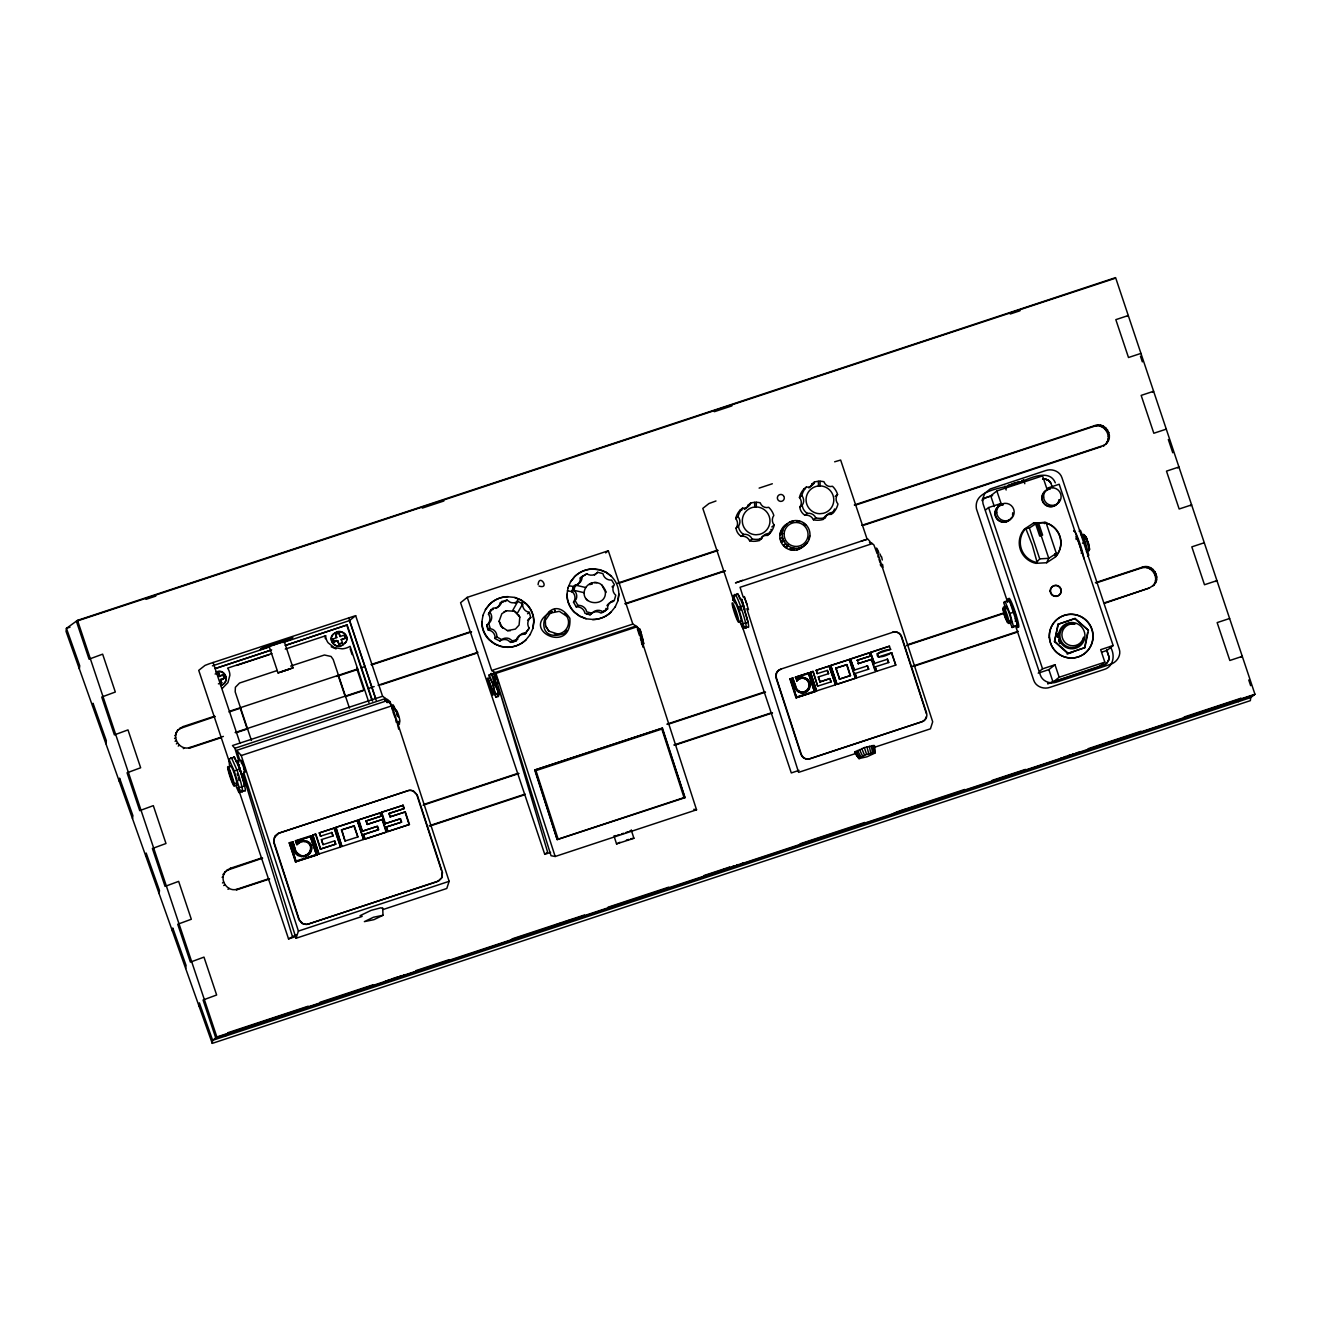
<?xml version="1.0" encoding="UTF-8"?>
<svg xmlns="http://www.w3.org/2000/svg" width="1321" height="1321" viewBox="0 0 1321 1321"><rect width="100%" height="100%" fill="white"/><g stroke="black" fill="none" stroke-linecap="round" stroke-linejoin="round"><path stroke-width="1.5" d="M756.306 506.95L752.706 507.363A13.953 13.871 51.5 0 0 755.975 534.774L759.575 534.361A13.953 13.871 51.5 0 0 756.306 506.95L756.322 502.31L754.605 502.36A18.593 18.494 51.5 0 0 750.642 503.103A7.695 7.645 51.5 0 1 742.534 508.189L740.14 510.088A18.593 18.494 51.5 0 0 735.681 518.559A7.695 7.645 51.5 0 1 736.045 528.169A10.997 10.931 51.5 0 0 741.18 536.309A7.744 7.695 51.5 0 1 749.668 540.834A18.593 18.494 51.5 0 0 759.245 540.52L761.639 538.605A7.695 7.645 51.5 0 1 769.747 533.535A18.593 18.494 51.5 0 0 774.205 525.064A7.695 7.645 51.5 0 1 773.825 515.454A18.593 18.494 51.5 0 0 768.706 507.314A6.836 6.787 51.5 0 1 760.219 502.789A18.593 18.494 51.5 0 0 757.016 502.327L756.206 502.31M820.06 485.897L816.461 486.31A13.953 13.871 51.5 0 0 819.73 513.72L823.33 513.324A13.953 13.871 51.5 0 0 820.06 485.897L820.077 481.257L818.36 481.306A18.593 18.494 51.5 0 0 814.397 482.066A7.695 7.645 51.5 0 1 806.289 487.135L803.895 489.034A18.593 18.494 51.5 0 0 799.436 497.522A7.695 7.645 51.5 0 1 799.799 507.115A10.997 10.931 51.5 0 0 804.935 515.273A7.744 7.695 51.5 0 1 813.422 519.78A18.593 18.494 51.5 0 0 823 519.467L825.394 517.568A7.695 7.645 51.5 0 1 833.501 512.482A18.593 18.494 51.5 0 0 837.96 504.011A7.695 7.645 51.5 0 1 837.58 494.417A18.593 18.494 51.5 0 0 832.461 486.26A6.836 6.787 51.5 0 1 823.974 481.736A18.593 18.494 51.5 0 0 820.77 481.29L819.961 481.257M489.1 678.135L489.183 674.866L491.643 674.057C492.485 673.545 501.881 700.345 497.472 694.582M491.016 674.8L491.148 673.347L498.496 693.162L498.413 696.431L495.953 697.24L492.65 682.792L489.183 674.866M1109.013 658.552L1109.029 657.396M732.759 600.361L733.072 595.639L737.878 594.054L740.123 599.074M736.953 594.235A17.834 1.833 71.7 0 1 744.598 610.153A17.834 1.833 71.7 0 1 747.703 626.947L742.881 628.532L743.195 623.809L738.29 607.363L733.072 595.639M223.381 736.408L190.092 747.422C180.036 751.22 170.921 737.448 178.401 729.704L177.278 730.596L183.124 726.583L214.431 716.246M224.19 873.709L223.051 874.601L225.775 871.348C218.312 879.092 227.41 892.88 237.466 889.066L268.774 878.729M854.307 504.985L1094.993 425.527C1105.694 421.349 1114.825 437.268 1105.545 444.153C1113.025 436.392 1103.927 422.621 1093.854 426.419L855.133 505.249M1095.406 582.677L1142.368 567.171C1153.068 563.01 1162.199 578.912 1152.936 585.797C1160.399 578.053 1151.301 564.265 1141.245 568.08L1096.232 582.924M235.815 785.698L238.853 792.484L244.352 790.668A18.659 1.915 71.7 0 0 245.211 788.67L243.824 782.247A17.867 1.833 71.7 0 0 239.728 769.152L234.411 757.263L228.913 759.08L229.672 767.617M238.853 792.484L239.2 787.679L234.23 770.969L228.913 759.08M516.742 612.762L514.48 611.276L519.797 617.138L519.087 625.064L515.421 629.077L507.462 630.629L500.808 626.253L499.123 621.2L501.815 613.737L506.488 610.715L503.995 611.904M605.381 592.056C606.488 607.181 581.141 605.48 584.41 590.801C585.88 584.245 593.344 580.629 599.635 583.502C605.134 586.078 609.675 601.055 601.897 585.005M631.322 830.166L633.898 838.323L616.544 843.904L619.945 842.286M346.531 640.19C348.084 634.641 341.594 630.266 336.64 632.264M79.343 668.872L79.739 665.817L66.43 628.35L77.51 620.358L1115.601 277.625L1254.95 694.235L1250.739 697.587L212.648 1040.321L212.252 1043.375L1250.343 700.642L1250.739 697.587M92.635 706.322L93.031 703.267L106.324 740.718L105.928 743.773M119.22 781.223L119.6 778.168L132.893 815.618L132.513 818.673M145.805 856.124L146.185 853.069L159.478 890.519L159.098 893.574M172.391 931.024L172.77 927.969L186.063 965.42L185.683 968.475M198.959 1005.925L199.355 1002.87L212.648 1040.321L216.859 1036.968L1254.95 694.235M482.974 615.503L481.818 622.224A24.488 24.339 51.2 0 0 489.282 640.041L494.615 644.021L500.857 646.514L507.561 647.323A26.948 26.783 51.2 0 0 525.973 639.81L530.348 634.377M532.776 628.433L533.717 621.877A24.488 24.339 51.2 0 0 526.253 604.06L520.92 600.081L514.678 597.587M568.047 587.795L566.907 594.5A24.488 24.339 51.2 0 0 574.354 612.333L579.704 616.313L585.93 618.789L592.848 619.45A26.948 26.783 51.2 0 0 611.26 611.92M617.848 600.708L618.789 594.169A24.488 24.339 51.2 0 0 611.342 576.352L606.009 572.356L599.767 569.879L593.063 569.07A26.948 26.783 51.2 0 0 574.652 576.583L570.49 581.851M619.004 594.004L618.063 600.543L615.223 606.834M1108.633 659.724L1108.831 658.7M1108.996 658.37L1108.484 660.583M489.777 678.383L492.535 683.469L495.309 694.252M638.324 628.003L639.678 629.589M638.819 629.357L639.463 629.688C639.199 624.486 643.542 641.312 640.025 631.405M808.997 539.084L809.657 535.682M1054.472 641.643L1057.989 624.305L1075.145 618.459L1088.405 630.266L1084.904 647.62L1067.748 653.466L1054.472 641.643L1058.369 624.007M1084.524 647.917L1087.645 632.495M269.055 646.052L284.065 640.982L293.047 667.848L278.037 672.917L269.055 646.052L275.511 644.153M284.065 640.982L277.476 643.492M278.037 672.917L293.047 667.848M1084.756 535.319L1086.192 537.482M240.934 760.12C242.849 761.177 246.532 772.273 244.897 772.537M517.056 638.076A8.339 8.289 51.2 0 1 524.701 634.245L529.242 628.135A7.678 7.629 51.2 0 1 528.383 620.705L528.813 619.813A8.174 8.124 51.2 0 1 530.712 617.551L529.308 612.366L526.518 611.375A7.678 7.629 51.2 0 1 522.654 603.978L517.898 601.352A8.339 8.289 51.2 0 1 510.269 602.31L507.066 600.081L501.732 601.517L498.909 605.679A8.339 8.289 51.2 0 1 496.069 608.42M501.732 601.517L500.676 604.258A8.339 8.289 51.2 0 1 493.014 608.089L488.473 614.215A7.678 7.629 51.2 0 1 489.348 621.646L488.919 622.538A8.174 8.124 51.2 0 1 487.003 624.8L488.423 629.968L491.214 630.959A7.678 7.629 51.2 0 1 495.061 638.357M494.847 638.522L499.817 640.999A8.339 8.289 51.2 0 1 507.462 640.025L510.666 642.27L515.999 640.817L516.594 638.951M515.999 640.817L518.823 636.656M571.894 591.874L573.347 586.673M606.95 605.662A8.322 8.273 51.2 0 1 612.564 601.848L614.331 600.411L615.768 595.21A7.678 7.629 51.2 0 1 613.439 586.375L614.381 584.658L611.64 580.035A8.24 8.19 51.2 0 1 607.726 579.457L606.834 579.027A7.695 7.645 51.2 0 1 602.97 573.628L597.653 572.307L595.887 573.727A8.322 8.273 51.2 0 1 594.417 575.064M1044.531 523.628L1044.647 522.555A20.426 20.294 51.5 0 1 1055.859 556.075L1056.338 553.4L1046.001 522.505L1033.418 523.149L1024.452 529.061A20.888 20.756 51.5 0 0 1035.912 563.34L1046.661 562.729L1055.644 556.818A20.888 20.756 51.5 0 0 1044.168 522.555M361.987 916.493L296.053 938.257L298.414 931.074L241.264 755.546L236.69 750.345L387.416 700.576L391.99 705.777L449.14 881.322L446.779 888.488L383.239 909.475M1108.302 660.731L1108.814 659.361M441.858 877.078L442.089 872.454M282.909 642.567L349.454 620.606L355.646 615.652L209.197 663.803L205.036 665.388L198.728 670.358L229.326 761.837M355.646 615.652L382.578 696.266L232.463 745.539L234.874 748.28L239.051 761.969M482.759 615.669L485.616 609.394L489.777 604.126A26.948 26.783 51.2 0 1 508.189 596.613M530.134 634.542L532.99 628.268L533.915 621.712A24.488 24.339 51.2 0 0 526.468 603.895L521.135 599.916L514.893 597.422L507.974 596.778A26.948 26.783 51.2 0 0 489.563 604.291L485.401 609.559M567.848 587.961L570.689 581.686L574.866 576.418A26.948 26.783 51.2 0 1 593.261 568.905L599.982 569.714L606.207 572.191L611.557 576.171M1046.661 562.729L1048.758 558.304L1056.338 553.4M1107.824 661.705L1108.484 660.335M521.63 604.06L522.868 601.534M512.614 610.583L517.898 601.352L516.131 602.772A8.339 8.289 51.2 0 1 515.273 603.284M517.337 613.291L522.67 603.978M854.637 752.442L864.33 747.587L874.436 745.671L874.717 753.201L866.972 756.784L858.964 758.584L854.637 752.442L858.964 758.584M858.65 758.37L866.626 754.39L874.948 752.805M874.436 745.671L874.717 753.201M489.199 612.812L491.049 609.691M488.473 614.215L491.247 609.526A8.339 8.289 51.2 0 0 493.245 609.427M524.701 634.245L529.242 628.135M516.131 602.772L518.294 599.024M382.396 908.485L381.042 907.758L371.102 910.367L360.072 915.684L361.739 915.899M382.991 915.288L373.926 919.664L364.365 921.629L373.447 917.253L382.991 915.288L382.71 907.973M614.331 600.428A8.322 8.273 51.2 0 0 608.717 604.242L608.271 605.117A7.777 7.728 51.2 0 0 607.627 608.948L601.088 613.109L599.321 612.217A8.322 8.273 51.2 0 0 590.239 614.628L584.906 613.291A7.695 7.645 51.2 0 0 581.042 607.891L580.15 607.462A8.24 8.19 51.2 0 0 576.237 606.884L573.496 602.26L574.453 600.527A7.678 7.629 51.2 0 0 572.125 591.692L573.562 586.507L575.329 585.071A8.322 8.273 51.2 0 0 580.926 581.257L581.372 580.365A7.777 7.728 51.2 0 0 582.016 576.55L586.805 573.809L588.572 574.701A8.322 8.273 51.2 0 0 597.653 572.29M573.496 602.26L576.22 599.107A7.678 7.629 51.2 0 0 573.892 590.272L575.329 585.071L585.864 587.564M612.085 586.92L612.614 586.078M796.596 681.009L796.877 680.596A6.985 6.935 -87.5 0 1 807.858 681.157A6.985 6.935 -87.5 0 1 804.456 691.692A6.985 6.935 -87.5 0 1 795.225 685.665L792.716 678.053L789.892 678.977L796.018 697.802L815.107 691.643L808.98 672.818L795.341 677.194L797.257 680.612A6.985 6.935 -87.5 0 1 808.254 681.174A6.985 6.935 -87.5 0 1 804.836 691.709A6.985 6.935 -87.5 0 1 795.605 685.682L792.716 678.053M1107.229 662.614L1108.022 661.276M441.429 877.953L439.464 880.215M564.744 633.106L566.759 630.216M1029.389 527.987L1025.36 528.912A20.426 20.294 51.5 0 0 1036.572 562.432L1039.726 558.882L1029.389 527.987L1036.968 523.083L1048.758 558.304L1039.726 558.882M299.025 842.864L296.746 844.614L300.891 841.956M223.992 683.37C228.946 678.961 224.405 670.573 218.048 671.679M333.486 634.163C327.724 639.397 334.725 648.462 341.445 645.457M344.599 643.558C351.848 637.333 341.429 627.442 334.774 633.139M346.119 641.725L343.014 644.83M615.421 606.653L611.045 612.085A26.948 26.783 51.2 0 1 592.65 619.615M982.048 500.676L982.774 499.553M1106.503 663.456L1107.427 662.184M786.16 547.571L787.96 546.151L785.335 543.839L783.551 545.259L786.16 547.571L788.455 544.962M807.362 542.485L803.284 546.531M982.593 499.718L983.6 498.81M982.774 499.833L983.617 499.074M1105.677 664.199L1106.701 663.026M224.653 872.24L230.514 868.244L261.822 857.907M1106.684 443.245L1103.398 446.019L1104.521 445.111L861.721 525.378M1154.059 584.889L1149.336 588.01L1104.323 602.871M307.562 855.017C311.987 852.458 313.094 845.539 308.751 842.369M544.747 854.34L547.588 852.045L497.125 682.709L551.039 855.711L555.183 856.487L696.547 809.806L637.316 626.715L632.842 624.09L608.321 550.774L467.238 597.356L460.583 602.706L544.747 854.34L550.626 852.392M505.299 601.501L507.066 600.081M499.123 621.2L502.674 628.218M488.423 629.968L490.19 628.548L492.981 629.539A7.678 7.629 51.2 0 1 496.828 636.937L501.584 639.579A8.339 8.289 51.2 0 1 509.229 638.604L512.432 640.85L517.766 639.397M518.608 614.727L519.797 617.138M495.045 638.357L496.812 636.937M527.541 613.786L529.308 612.366M507.462 630.629L510.286 630.728M605.662 552.921L608.321 550.774M499.817 640.999L501.584 639.579M568.806 585.731L573.562 586.507A8.322 8.273 51.2 0 0 579.159 582.677L579.605 581.801A7.777 7.728 51.2 0 0 580.249 577.971L582.016 576.55M530.712 617.551L528.945 618.971A8.174 8.124 51.2 0 0 527.574 620.408M586.805 573.809L580.249 577.971M567.452 590.718L572.109 591.709L573.875 590.289L584.328 592.749M548.776 612.531L551.055 610.698L551.567 612.548L551.055 610.698M591.56 583.007L589.595 584.592L592.303 584.064M594.202 582.528L597.026 582.644M548.925 631.19L545.705 626.204L548.925 631.19L557.479 633.931L554.424 633.733M564.728 613.918L566.709 616.164L559.311 611.309L550.411 613.093L545.309 620.375L545.623 626.27M585.88 598.529L587.68 600.56M576.237 606.884L578.004 605.464A8.24 8.19 51.2 0 1 581.917 606.025L582.809 606.471A7.695 7.645 51.2 0 1 586.673 611.854L591.99 613.192A8.322 8.273 51.2 0 1 601.088 610.797L602.855 611.689L607.643 608.948M494.5 685.731L495.606 684.839L494.995 683.122M590.223 614.612L591.99 613.192M335.072 632.891C325.461 637.795 335.418 651.154 343.311 644.582M213.094 662.448L239.993 743.046M219.402 676.501L218.592 672.901L219.402 676.501C224.042 671.646 226.997 680.513 220.425 679.588L221.548 682.94L220.739 679.341L224.504 678.102M180.564 727.838L179.425 728.73L215.257 716.51M182.001 727.491L183.124 726.583M175.676 732.957L176.816 732.065M174.752 735.665L175.875 734.757M174.554 738.522L175.676 737.613M175.099 741.329L176.238 740.437M176.353 743.905L177.493 743.013M178.236 746.084L179.359 745.176M183.305 748.627L184.445 747.736M368.955 702.689L350.098 646.316A18.461 18.345 51.5 0 1 342.156 648.842L334.13 647.554L328.103 642.766A13.045 12.962 51.5 0 1 325.643 635.764L325.032 636.243A13.045 12.962 51.5 0 0 325.395 638.737M190.092 747.422L188.969 748.313L220.293 737.96M286.822 644.995L347.142 624.932L372.621 701.154M335.732 634.212C339.068 642.633 331.967 631.521 339.2 633.073L340.323 636.425L344.087 635.186L345.128 638.274L341.049 639.76M335.435 634.46L339.2 633.073M336.855 637.581L332.776 639.067L333.817 642.155C338.737 636.028 340.042 649.437 337.582 640.9M333.817 642.155L337.895 640.668M345.128 638.274L341.363 639.513L342.486 642.881L338.704 644.268M241.462 761.689L245.029 771.249M395.986 710.731L398.414 716.94M227.939 869.482L226.816 870.374L262.648 858.155M229.375 869.135L230.514 868.244M222.126 877.309L223.266 876.417M222.473 882.973L223.612 882.081M223.728 885.549L224.867 884.657M227.988 889.33L229.111 888.439M237.466 889.066L236.343 889.958L269.616 878.977M746.431 507.908A7.695 7.645 51.5 0 0 748.247 505.018L750.642 503.103M735.681 518.559L738.059 516.66A18.593 18.494 51.5 0 1 742.534 508.189M736.045 528.169L738.439 526.27A7.695 7.645 51.5 0 0 738.059 516.66M741.18 536.309L743.558 534.411A7.744 7.695 51.5 0 1 752.045 538.935A18.593 18.494 51.5 0 0 761.639 538.605M808.848 487.928A7.695 7.645 51.5 0 0 812.002 483.965L814.397 482.066M799.436 497.522L801.814 495.623A18.593 18.494 51.5 0 1 806.289 487.135M749.668 540.834L752.045 538.935M771.827 526.963L774.205 525.064M799.799 507.115L802.194 505.216A7.695 7.645 51.5 0 0 801.814 495.623M761.705 537.036A7.695 7.645 51.5 0 1 767.352 535.434L769.747 533.535M791.262 522.456L793.062 521.035L789.76 522.142M804.935 515.273L807.313 513.374A7.744 7.695 51.5 0 1 815.8 517.882A18.593 18.494 51.5 0 0 825.394 517.568M835.202 496.316L837.58 494.417M781.487 542.089L783.27 540.652L782.148 537.35L780.364 538.786L781.487 542.089L784.773 540.983M813.422 519.78L815.8 517.882M237.78 787.134L288.556 938.917L296.168 934.69M824.816 516.561A7.695 7.645 51.5 0 1 831.107 514.381L833.501 512.482M744.763 598.446L747.158 604.589M1127.16 316.429L1128.283 315.537L1115.832 319.649L1128.497 357.512L1140.948 353.401M225.098 1036.209L228.186 1033.749M879.918 553.879L881.289 556.983M882.312 560.021L881.586 556.735M1101.664 652.194L1107.015 650.427L1113.141 645.556L1059.178 484.246L1046.727 488.357L1042.55 475.874L996.86 490.95L990.733 495.821L994.317 506.537M1024.799 483.701L1023.56 479.985C1012.051 489.43 972.801 486.211 976.434 508.882L1007.708 602.393M985.532 509.989L988.587 507.561L1001.054 503.45L996.86 490.95M1023.56 479.985L1021.496 481.637C1030.496 477.905 1049.65 468.74 1055.314 482.825M1093.854 426.419L1094.993 425.527M1096.661 425.89L1097.801 424.999M997.982 505.877L1001.054 503.45M1099.518 426.105L1100.641 425.213M1102.226 427.046L1103.349 426.155M1104.587 428.665L1105.727 427.773M1152.49 392.172L1153.613 391.28L1141.162 395.392L1153.827 433.255L1166.278 429.143M1106.47 430.828L1107.592 429.936M1107.725 433.42L1108.847 432.512M1108.269 436.227L1109.409 435.336M1108.071 439.084L1109.211 438.176M1107.147 441.775L1108.269 440.884M1079.125 531.323L1080.429 530.299L1085.251 542.27L1088.785 555.282L1087.48 556.323M1004.786 606.19L1003.778 602.475L1009.227 600.064L1017.599 625.064L1012.134 627.475L1010.07 622.34M1003.778 602.475L1009.227 600.064M1177.82 467.915L1178.943 467.007L1166.493 471.135L1179.158 508.998L1191.625 504.886L1190.485 505.778M1012.134 627.475L1017.599 625.064M1057.989 624.305L1075.145 618.459M1141.245 568.08L1142.368 567.171M1144.036 567.535L1145.175 566.643M1146.892 567.749L1148.032 566.858M1149.6 568.707L1150.723 567.799M1151.962 570.309L1153.101 569.417M1153.844 572.488L1154.983 571.58M1155.099 575.064L1156.238 574.156M1088.405 630.266L1074.766 618.756M1155.644 577.871L1156.783 576.98M1039.478 671.299L1042.55 668.855L1055 664.744L1059.178 677.244L1053.052 682.115L1048.874 669.615L1055 664.744M1155.446 580.728L1156.585 579.836M1154.521 583.436L1155.66 582.528M1149.336 588.01L1105.149 603.119M1067.748 653.466L1084.904 647.62M1106.701 649.536L1108.468 655.53L1106.519 649.701M1098.725 667.039L1104.851 662.168L1100.674 649.668L1113.141 645.556M1215.815 581.521L1216.955 580.629L1204.488 584.741L1191.823 546.861L1204.29 542.749M1241.162 657.264L1242.285 656.355L1229.834 660.483L1217.153 622.604L1229.62 618.492M1238.272 701.699L1241.36 699.238M222.291 688.423L227.939 682.61L229.887 675.196A13.045 12.962 51.5 0 0 227.641 668.112L271.845 653.532M983.418 498.958L984.525 498.166M1104.752 664.843L1105.859 663.786M743.261 863.29L740.536 864.446M631.306 830.315L629.539 831.157M984.343 498.314L992.368 495.375M984.558 498.413L985.582 497.852M1104.917 664.446L1047.685 683.568M1103.745 665.388L1104.934 664.694M278.467 833.485L274.306 837.712L274.074 842.319L299.289 919.746L301.386 922.785M437.713 881.305L441.825 877.97L442.485 872.471L417.271 795.044L413.126 790.998M439.018 880.826L308.619 923.973M722.884 869.928L740.057 864.628M299.24 855.958C292.535 855.034 295.97 841.427 290.075 843.145L295.921 861.077L316.38 854.456L310.551 836.523L297.654 840.635L298.166 842.22L302.872 840.701M298.166 842.22L300.627 841.213M305.234 855.281C310.385 853.845 312.796 846.398 308.156 842.996M305.498 856.041C312.73 854.836 314.481 843.326 306.885 841.295M564.298 633.585C526.716 646.134 548.298 586.062 569.863 618.245C572.538 656.025 516.99 629.11 552.145 611.425M220.822 685.269L222.704 684.41M220.524 685.516C230.828 683.205 225.561 667.435 216.033 672.092M911.705 807.758L892.253 814.314M554.77 925.344L553.631 925.971L574.42 918.97L571.547 919.647M723.347 869.713L726.203 868.607M892.484 813.852L894.532 813.059M386.624 980.809C375.858 985.284 414.992 972.157 403.566 975.146M985.334 497.769L992.55 495.474M1103.943 665.239L1047.801 683.783M555.481 925.063L558.42 923.957M1062.464 757.66C1051.499 761.969 1084.343 751.517 1080.033 751.88M1007.923 485.401L1015.271 483.073M1015.073 483.222L1013.719 483.717M1018.821 482.082L1016.179 483.057M387.482 980.479L390.157 979.505M1063.884 757.115L1066.196 756.289M625.939 832.494L627.921 831.784M896.133 812.465L897.966 811.821M559.625 923.528L562.218 922.636M728.498 867.781L729.77 867.336M391.396 979.059L394.038 978.151M1068.128 755.612L1070.142 754.918M333.14 835.879L331.654 832.494L333.14 835.879L321.449 839.595L323.051 844.647L334.659 840.866L335.798 844.136L320.343 849.106L315.488 834.112L312.747 835.021L318.939 854.01L312.747 835.021M816.56 690.916L835.549 684.79L829.076 666.048L816.147 670.308L817.22 673.627L827.491 670.391L828.581 673.693L818.31 676.946L819.895 681.917L829.704 678.581L831.206 681.834L817.633 686.16L812.844 671.398L810.467 672.191L816.56 690.916L810.467 672.191M819.895 681.917L830.083 678.598M899.931 811.127L901.979 810.45M1012.233 483.849L1019.432 481.604M1012.761 484.229L1014.511 483.635M715.982 500.973L708.931 503.549L702.822 508.387L734.047 601.749M742.518 580.348L735.467 582.908L867.765 538.985L870.143 541.709M563.572 922.174L565.619 921.497M732.461 866.411L733.816 865.965M395.408 977.689L398.083 976.813M1114.478 278.516L76.387 621.266L89.068 659.162L102.642 654.159L115.323 692.022L101.734 697.042L114.399 734.905L127.988 729.902L140.653 767.765L127.064 772.785L139.729 810.648L153.319 805.645L165.984 843.508L152.394 848.511L165.059 886.391L178.649 881.371L191.314 919.251L177.724 924.254L190.389 962.134L203.979 957.114L216.644 994.994L203.071 999.997L215.736 1037.877L1253.827 695.127M145.987 599.338L155.795 596.101M422.307 508.106L443.873 500.989M714.314 411.706L731.95 405.877M1010.235 314.002L1020.027 310.765M69.996 627.178L66.43 628.35L66.05 631.405L212.252 1043.375M212.433 665.834L269.203 647.092M759.129 488.11L772.323 483.767M215.521 668.393L271.647 649.866M285.204 645.391L347.142 624.932M215.207 668.641L269.401 650.741M285.286 649.09L325.643 635.764M236.641 665.437L269.302 654.655M215.125 674.04L218.592 672.901M219.715 676.253L223.48 675.014M218.394 683.849L221.862 682.693M339.018 644.021L342.486 642.881M277.129 670.556L239.514 683.04L235.386 687.267L235.188 691.857L251.452 740.503M290.637 666.098L324.421 655.001L331.059 656.471L333.206 659.509L349.471 708.139M230.085 711.078L357.281 669.087M361.194 667.799L365.108 666.511M370.986 664.562L470.771 631.62M617.534 583.172L717.336 550.213M228.962 711.986L240.703 708.106M336.591 676.451L358.107 669.334M371.812 664.826L471.597 631.867M618.36 583.42L718.162 550.461M235.138 732.528L364.365 689.81M368.278 688.505L374.157 686.573M378.07 685.269L477.938 652.26M624.8 603.714L724.651 570.705M235.964 732.775L247.704 728.895M345.607 696.53L363.242 690.701M380.861 684.872L476.798 653.152M625.626 603.961L725.477 570.953M864.512 524.982L1101.433 446.663M1010.284 485.335L1019.614 482.248M234.874 748.28L385.6 698.528L386.805 702.425M384.527 700.18L387.268 699.271L390.009 701.649L393.311 710.5M390.009 701.649L387.268 702.557L386.079 700.279A18.659 1.915 71.7 0 0 385.187 699.09M871.91 543.757L740.074 587.284L743.145 597.026M241.264 755.546L391.99 705.777M495.738 678.862L493.905 672.967L635.269 626.286M493.905 672.967L495.953 673.396L637.316 626.715M492.65 682.792L495.111 681.983M234.23 770.969L239.728 769.152L244.699 785.863L239.2 787.679M738.29 607.363L743.096 605.778L748 622.224L743.195 623.809M496.036 693.971L498.496 693.162M1082.493 543.195L1085.251 542.27M279.028 833.089L408.552 790.536M407.545 790.8L278.071 833.468L274.9 835.995L273.695 842.319L298.893 919.73L303.054 923.775M296.746 844.614L295.458 840.717L311.013 835.731L317.238 854.819L295.458 861.87L289.233 842.781L292.866 841.725L295.772 851.269L299.636 855.215M319.253 832.874L320.739 836.243L319.253 832.874L334.428 828.003L340.603 847.009L318.939 854.01M335.699 827.441L357.43 820.407L363.638 839.462L341.908 846.497L335.699 827.441L357.43 820.407M358.437 819.928L380.299 812.861L381.356 816.081L365.884 821.035L367.37 824.42L382.446 819.449L386.541 832.032L365.075 839.116L363.225 834.641L378.301 829.654L377.195 826.286L362.136 831.272L358.437 819.928L380.299 812.861M381.34 812.365L403.202 805.298L404.259 808.518L389.183 813.488L390.273 816.857L405.349 811.887L409.444 824.469L387.978 831.553L386.128 827.078L401.584 822.108L400.494 818.739L385.022 823.71L381.34 812.365L403.202 805.298M313.143 835.021L315.868 834.129L320.722 849.106M319.649 832.874L334.428 828.003M290.075 843.145L292.04 842.633M297.654 840.635L310.551 836.523M830.529 665.569L849.568 659.427L855.694 678.185L837.035 684.344L830.529 665.569L849.568 659.427M850.427 658.997L854.439 670.176L850.427 658.997L869.201 652.805L870.622 655.992L857.048 660.318L870.622 655.992M870.456 652.392L874.469 663.571L870.456 652.392L889.231 646.184L890.651 649.371C870.787 651.352 874.485 662.795 891.725 652.69L895.77 665.09L876.599 671.283L875.163 666.874L888.736 662.531L887.266 659.196L888.736 662.531M789.892 678.977L793.112 678.069M795.341 677.194L808.98 672.818M810.846 672.207L813.224 671.415L817.633 686.16M816.147 670.308L829.456 666.065M850.807 659.014L869.581 652.822M870.836 652.409L889.611 646.2M790.652 679.374L792.402 678.928L795.259 687.729A7.761 7.711 -87.5 0 0 805.727 692.187A7.761 7.711 -87.5 0 0 809.245 681.322A7.761 7.711 -87.5 0 0 798.165 678.746L797.273 677.178L808.601 673.578L814.347 691.246L796.398 697.026L790.652 679.374L796.398 697.026M365.884 821.035L381.356 816.081M404.259 808.518L388.787 813.472L390.273 816.857M320.343 836.226L332.05 832.511M341.462 829.951L354.276 825.856L357.875 836.953L345.062 841.031L341.462 829.951L354.276 825.856M877.078 653.713L890.651 649.371M835.714 668.195L846.959 664.628L850.509 675.559L839.644 679.143L835.714 668.195L846.959 664.628M424.223 804.274L518.146 773.264M666.874 724.172L764.71 691.857M907.56 644.698L1005.397 612.399M423.1 805.183L518.988 773.512M667.699 724.42L765.536 692.121M906.421 645.606L1004.257 613.291M366.99 824.403L382.446 819.449M389.877 816.84L405.349 811.887M534.708 770.044L662.465 728.102L684.988 797.702L557.214 839.644L534.708 770.044L662.465 728.102M871.695 659.311L858.138 663.637L871.695 659.311L875.74 671.712L856.569 677.888L855.133 673.479L868.706 669.153L867.237 665.817L868.706 669.153M878.168 657.032L891.725 652.69M1005.083 601.435L1009.921 613.423L1014.066 612.036A15.225 1.569 71.7 0 1 1016.295 626.104M362.136 831.272L377.591 826.302L378.698 829.671L363.225 834.641M385.022 823.71L400.494 818.739M854.06 670.16L867.616 665.834M874.089 663.555L887.646 659.212M320.343 849.106L335.798 844.136M386.128 827.078L401.584 822.108M839.264 679.126L850.509 675.559M295.458 861.87L317.238 854.819M364.679 839.116L386.541 832.032M387.581 831.553L409.444 824.469M796.018 697.802L815.107 691.643M836.655 684.328L855.694 678.185M429.242 825.757L525.114 794.103M673.842 744.994L771.679 712.696M912.563 666.18L1018.227 631.289M430.068 826.005L523.991 794.994M674.668 745.242L772.504 712.944M913.389 666.428L1017.104 632.181M1067.071 653.994L1072.652 652.161M1038.19 673.149L1048.874 669.615M437.135 881.701L307.628 924.254M1059.178 677.244L1104.851 662.168M298.414 931.074L449.14 881.322M288.556 938.917L296.383 936.341M799.056 770.374L791.296 772.934L741.197 623.149M856.966 753.086L798.594 772.356L746.844 608.7M874.403 747.323L930.43 728.829L932.692 721.794L876.384 548.892M227.839 1032.741L308.189 1006.206M319.946 1002.325L372.852 984.855M415.966 970.621L449.289 959.624M511.987 938.917L584.509 914.974M608.023 907.213L668.773 887.151M704.043 875.509L729.522 867.104M800.08 843.805L864.743 822.455M896.1 812.101L964.693 789.463M992.121 780.397L1025.443 769.4M1088.157 748.693L1141.063 731.223M1184.177 716.989L1241.013 698.231L1237.926 700.691L226.7 1034.558M834.641 461.805L840.651 460.055L867.187 539.414L866.18 539.629M861.176 541.164L865.668 539.761M467.238 597.356L491.709 670.507L632.842 624.09M1072.19 754.241L1074.155 753.614M1013.19 483.899L1012.167 484.213M621.448 833.964L623.727 833.237M903.993 809.773L905.942 809.162M736.474 865.106L738.307 864.528M567.601 920.853L570.012 920.11M399.371 976.401L402.211 975.542M1011.077 484.774L1008.253 485.633M1076.004 753.036L1078.58 752.26M626.418 840.09L628.631 839.429M908.254 808.435L910.516 807.792M740.437 863.884L742.831 863.257M617.27 835.202L619.235 834.641M499.965 602.937L503.516 601.98M630.596 838.868L633.898 838.175M300.494 841.939L302.905 841.494M303.219 855.744C310.716 856.206 314.448 844.284 306.489 842.022M303.252 856.536L305.894 856.041M615.669 835.615L613.951 835.896M506.405 610.764L514.546 611.227M557.396 633.997C565.85 633.601 571.696 623.76 566.709 616.164M1033.418 523.149L1043.59 522.505M408.156 790.519L409.576 790.387M306.604 924.403L308.008 924.254M409.18 790.371L410.6 790.371M306.984 924.403L303.582 924.106M1042.797 478.912L1045.043 478.995M1042.616 479.061L1044.085 479.11M382.578 696.217L385.6 698.528M1044.069 522.505L1046.001 522.505M855.017 752.706L859.822 758.601M302.476 840.701L305.134 840.734M302.509 841.494L304.953 841.527M301.171 855.711L303.615 855.76M300.99 856.503L303.648 856.553M311.013 835.731L316.842 854.819M295.458 840.717L297.142 844.614M292.866 841.725L296.251 852.904L301.568 855.727M289.233 842.781L295.854 861.886M316.38 854.456L310.154 836.507M295.921 861.077L290.471 843.161M357.875 836.953L353.879 825.84M363.638 839.462L357.033 820.391M321.449 839.595L323.051 844.647M345.062 841.031L341.842 829.951M334.659 840.866L335.402 844.119M341.908 846.497L336.095 827.441M340.603 847.009L334.031 827.986M808.601 673.578L814.347 691.246M797.273 677.178L798.165 678.746M792.402 678.928L794.879 687.713A7.761 7.711 -87.5 0 0 805.348 692.171A7.761 7.711 -87.5 0 0 808.865 681.306A7.761 7.711 -87.5 0 0 797.785 678.73M895.77 665.09L891.345 652.673M875.163 666.874L876.599 671.283M855.133 673.479L856.569 677.888M828.581 673.693L827.111 670.374M817.22 673.627L816.527 670.325M818.31 676.946L820.275 681.933M831.206 681.834L829.704 678.581M835.549 684.79L829.076 666.048M1043.739 479.044L1045.225 479.209M410.204 790.354L411.607 790.47M305.96 924.436L301.782 923.329M693.789 809.294L696.547 809.806M796.679 520.804L800.08 521.514M491.709 670.507L496.234 673.314M684.988 797.702L662.647 729.935M557.214 839.644L535.154 770.143M1044.861 479.143L1046.315 479.457M411.211 790.453L412.581 790.685M586.474 613.902L590.025 614.793M304.738 840.717L307.281 841.312M304.557 841.51L306.868 842.038M301.386 856.52L295.508 853.383L291.644 842.633M336.062 648.892L331.191 646.795M1046.133 479.242L1048.99 480.712M1045.951 479.391L1047.338 479.82M412.185 790.668L413.523 791.015M586.144 618.624L579.902 616.147L574.569 612.168A24.488 24.339 51.2 0 1 567.105 594.334M399.784 722.092C400.511 719.763 396.647 708.073 395.524 709.905M1089.148 548.364L1089.148 546.316M748.512 609.691L744.317 596.564L744.549 598.842M1046.975 479.754L1048.28 480.316M539.034 586.095C550.477 589.612 539.183 572.802 538.093 584.691M1047.933 480.25L1049.122 480.894M413.985 791.444L416.528 794.185M871.233 542.601L873.908 544.962L877.144 553.681M803.498 523.166L806.107 525.461M1054.852 641.346L1068.111 653.168M1048.808 480.861L1049.865 481.587M635.104 625.741L636.871 627.508M1049.766 481.422L1050.476 482.347M1049.584 481.571L1050.773 483.255M1089.049 548.776L1089.709 549.503L1088.801 544.946M854.918 751.946L858.881 757.973M642.799 641.775L643.377 642.452L642.237 637.036M240.587 789.958L241.611 791.576A18.659 1.915 71.7 0 0 242.453 789.578L241.066 783.155A17.867 1.833 71.7 0 0 236.971 770.06L231.654 758.171A18.659 1.915 71.7 0 0 230.696 758.37M855.859 751.253L859.657 757.395M1050.426 482.231L1052.507 487.466M575.262 600.84L578.004 605.464M492.353 673.528L493.03 674.717M857.379 750.411L860.912 756.702M637.349 628.879L639.513 635.533M235.567 783.122L236.261 784.476A10.651 1.09 71.7 0 0 237.053 783.469L236.145 779.522A10.205 1.04 71.7 0 0 232.843 769.747L231.34 766.543A10.651 1.09 71.7 0 0 230.399 766.329M859.41 749.486L862.58 755.942M394.302 707.957L395.474 710.566M878.366 552.376L877.144 550.444L877.094 551.584M1025.79 528.532L1032.262 544.979L1037.15 562.482M642.584 641.874L643.855 643.872L641.065 633.106M493.377 679.242L494.401 681.537M739.909 621.828L742.881 628.532M236.69 762.366L234.411 757.263A18.659 1.915 71.7 0 0 233.437 757.461M494.814 678.829L494.153 677.557L496.415 684.377L493.872 676.567M497.026 693.261L498.413 696.431M494.566 694.07L495.953 697.24M230.085 770.655L228.583 767.451A10.651 1.09 71.7 0 0 227.79 768.442L228.698 772.389A10.205 1.04 71.7 0 0 232.001 782.164L233.503 785.384A10.651 1.09 71.7 0 0 234.312 784.377L233.388 780.43M1086.011 536.689L1087.282 540.157M1004.736 612.036L1003.2 609.295L1003.762 612.812M1005.842 619.054L1007.378 621.795L1007.163 619.648M392.849 711.623L395.177 717.98M391.71 708.238L392.552 710.203M639.925 630.662L640.487 631.983M493.36 690.635L494.037 692.237M861.771 748.512L864.528 755.15M497.456 681.686C500.692 688.406 494.417 670.705 496.845 679.935M1086.622 538.126L1089.065 545.408M1005.298 613.489L1002.854 608.271L1005.281 617.931M1005.281 617.601L1007.725 622.835L1005.298 613.159M877.788 555.943L878.382 557.495M640.355 631.19L641.676 635.285M641.18 637.894L641.775 639.48M490.454 684.625L488.242 680.067L489.381 685.483M740.222 608.403L740.883 610.269M491.049 686.342C480.547 658.783 496.927 711.243 492.106 689.76M489.942 687.234L492.75 693.508L492.469 691.23M864.33 747.587L866.626 754.39M1140.452 356.191L1142.351 361.871M1168.325 439.513L1172.751 452.756M1248.758 679.985L1250.657 685.665M1110.053 646.481C1115.436 654.225 1113.917 666.775 1103.943 669.532L1049.947 687.349C1043.838 689.562 1035.895 686.788 1033.765 680.332L1015.519 625.774M1004.868 486.161L1006.156 489.992M988.587 507.561L1042.55 668.855M348.694 617.7L375.643 698.264M349.454 620.606L376.155 700.394M346.829 625.18L371.663 699.436M350.131 648.76L352.08 654.589M356.637 668.195L363.787 689.579M338.886 633.32L340.009 636.672M333.09 638.819L334.13 641.907M338.093 675.312L345.26 696.712M240.092 707.676L247.242 729.06M223.166 675.262L224.207 678.35M243.609 768.128L244.732 771.481M77.51 620.358L216.859 1036.968M795.721 677.194L796.992 681.025M877.458 653.73L878.548 657.049M869.201 652.805L870.242 655.976M871.315 659.295L874.783 669.912M857.428 660.335L858.518 663.654M849.188 659.41L855.298 678.168M846.579 664.612L850.13 675.543M836.094 668.211L839.644 679.143M830.909 665.586L837.035 684.344M808.601 672.802L814.727 691.626M790.272 678.994L796.398 697.802M416.875 795.027L441.462 870.522M402.806 805.282L403.863 808.502M404.953 811.87L409.048 824.453M400.098 818.723L401.204 822.091M381.736 812.382L385.418 823.726M386.525 827.078L387.978 831.553M379.903 812.844L380.96 816.064M382.05 819.433L386.161 832.015M366.28 821.051L367.37 824.42M358.833 819.945L362.515 831.272M363.622 834.641L365.075 839.116M298.051 840.651L298.563 842.22M614.48 837.497L616.544 843.904M495.953 673.396L555.183 856.487M237.153 773.825L237.78 775.79M495.606 684.839L496.646 688.258M491.164 686.26L491.841 688.373M1087.926 541.693L1088.537 543.591M1005.942 615.025L1007.081 618.74M1004.026 614.166L1004.637 616.065M878.977 559.179L880.001 562.548M396.812 714.248L397.439 716.197M236.69 750.345L239.778 760.136M243.493 771.877L296.053 938.257M242.651 773.71L292.255 935.978M494.186 672.868L495.953 678.779M640.388 638.01L640.982 640.025M491.61 688.109L492.436 690.388M1054.653 553.648L1055.413 556.455M497.802 687.647L498.578 690.388M490.19 628.548L488.77 623.38A8.174 8.124 51.2 0 0 490.685 621.101L491.115 620.226A7.678 7.629 51.2 0 0 490.256 612.779M1009.921 613.423L1013.438 626.435M866.89 746.761L868.739 753.697M1108.649 655.365L1108.864 657.66M238.325 777.656L239.018 780.645M1085.086 537.432L1085.482 539.034M395.656 719.648L396.25 722.29M241.611 763.538L241.016 760.913M640.817 638.241L642.997 647.207M396.861 721.448L398.694 729.209M641.428 641.791L641.841 644.136M869.301 746.101L870.721 753.152M1085.185 537.02L1085.4 538.109M880.364 564.001L880.678 565.916M499.14 692.716L499.487 694.499M399.058 721.216L399.371 722.868A10.651 1.09 71.7 0 1 398.381 723.297M871.381 745.622L872.438 752.772M482.033 622.059C481.835 635.781 494.186 647.406 507.776 647.158A26.948 26.783 51.2 0 0 526.187 639.645M872.999 745.391L873.775 752.574M1108.93 656.438L1109.046 657.511M874.04 745.407L874.618 752.59M818.36 481.306L818.492 486.078M754.605 502.36L754.737 507.132M812.002 483.965A18.593 18.494 51.5 0 1 814.363 483.403M834.591 508.981A18.593 18.494 51.5 0 1 834.261 509.724M833.898 510.451A18.593 18.494 51.5 0 1 831.107 514.381M784.129 496.828A3.484 3.468 51.5 0 1 780.447 501.386A3.484 3.468 51.5 0 1 777.871 496.085A3.484 3.468 51.5 0 1 783.733 496.019M745.804 508.486A7.695 7.645 51.5 0 1 744.334 509.394M741.857 510.104A7.695 7.645 51.5 0 1 740.14 510.088M802.871 546.877A13.953 13.871 51.5 0 1 782.148 544.054A13.953 13.871 51.5 0 1 787.531 523.843M882.527 564.331A10.188 1.04 71.7 0 1 881.867 566.362M876.236 548.545A10.188 1.04 71.7 0 1 878.812 552.591M780.893 669.235A6.985 6.935 -87.5 0 0 776.451 678.036L801.302 754.308A6.985 6.935 -87.5 0 0 810.054 758.766L922.108 721.761A6.985 6.935 -87.5 0 0 926.549 712.96L901.698 636.689A6.985 6.935 -87.5 0 0 892.946 632.247L780.513 669.219A6.985 6.935 -87.5 0 0 776.071 678.02L800.922 754.291A6.985 6.935 -87.5 0 0 809.674 758.749L921.728 721.745A6.985 6.935 -87.5 0 0 926.351 716.543M804.753 489.1A7.695 7.645 51.5 0 1 803.895 489.034M748.247 505.018A18.593 18.494 51.5 0 1 749.816 504.605M771.134 529.275A18.593 18.494 51.5 0 1 770.837 530.035M770.143 531.488A18.593 18.494 51.5 0 1 767.352 535.434M807.313 513.374A10.997 10.931 51.5 0 1 802.194 505.216M734.658 596.795A17.834 1.833 71.7 0 1 742.204 610.946A17.834 1.833 71.7 0 1 744.301 626.137M759.245 540.52A7.695 7.645 51.5 0 1 759.575 539.711M759.988 538.951A7.695 7.645 51.5 0 1 760.483 538.258M892.567 632.214A6.985 6.935 -87.5 0 1 901.318 636.672L926.17 712.944A6.985 6.935 -87.5 0 1 926.384 713.819M734.542 602.756A10.188 1.04 71.7 0 1 739.083 612.102A10.188 1.04 71.7 0 1 740.321 620.639M743.558 534.411A10.997 10.931 51.5 0 1 738.439 526.27M823 519.467A7.695 7.645 51.5 0 1 823.33 518.658M823.743 517.915A7.695 7.645 51.5 0 1 824.238 517.205M869.466 542.337A17.834 1.833 71.7 0 1 870.324 543.509M1073.758 531.356A15.225 1.569 71.7 0 1 1078.778 540.289A15.225 1.569 71.7 0 1 1083.765 558.7M1076.252 539.562A8.785 0.908 71.7 0 1 1075.971 538.109M1075.971 536.689A8.785 0.908 71.7 0 1 1079.868 545.523A8.785 0.908 71.7 0 1 1081.255 553.235M1083.451 535.632A8.785 0.908 71.7 0 1 1086.985 541.957A8.785 0.908 71.7 0 1 1088.273 550.064M1081.172 534.972A8.785 0.908 71.7 0 1 1081.916 535.798M1082.51 537.003A8.785 0.908 71.7 0 1 1083.203 538.621M1083.963 540.57A8.785 0.908 71.7 0 1 1084.706 542.716M1085.4 544.896A8.785 0.908 71.7 0 1 1085.994 546.96M1086.456 548.776A8.785 0.908 71.7 0 1 1086.456 551.518M1011.77 517.238A8.785 8.735 51.5 0 1 996.628 518.08A8.785 8.735 51.5 0 1 1003.382 504.523M1012.679 512.796A8.785 8.735 51.5 0 1 1012.513 515.074M1059.442 499.586A8.785 8.735 51.5 0 1 1049.865 506.504A8.785 8.735 51.5 0 1 1042.087 497.522A8.785 8.735 51.5 0 1 1050.311 489.034M1010.218 519.335A8.785 8.735 51.5 0 1 995.786 517.304A8.785 8.735 51.5 0 1 1003.118 504.738M1059.161 499.8A8.785 8.735 51.5 0 1 1044.779 504.539A8.785 8.735 51.5 0 1 1047.801 489.678M1007.94 601.105A15.225 1.569 71.7 0 1 1014.066 612.036M1008.963 600.758A15.225 1.569 71.7 0 1 1015.106 611.706A15.225 1.569 71.7 0 1 1017.335 625.758M1011.308 604.539A8.785 0.908 71.7 0 1 1011.77 605.216M1012.365 606.422A8.785 0.908 71.7 0 1 1013.058 608.056M1013.801 610.005A8.785 0.908 71.7 0 1 1014.561 612.135M1015.255 614.315A8.785 0.908 71.7 0 1 1015.849 616.379M1016.592 619.648A8.785 0.908 71.7 0 1 1016.592 621.068M1015.271 618.542A8.785 0.908 71.7 0 1 1015.255 621.283M1003.531 608.287A8.785 0.908 71.7 0 1 1005.347 609.939A8.785 0.908 71.7 0 1 1008.947 621.2A8.785 0.908 71.7 0 1 1007.758 621.514M1005.727 606.554A8.785 0.908 71.7 0 1 1010.053 616.032A8.785 0.908 71.7 0 1 1010.053 620.771M1006.107 608.981A8.785 0.908 71.7 0 1 1005.826 607.528M1057.461 637.383A13.193 13.111 51.5 0 1 1057.692 633.964M1057.609 637.267A13.193 13.111 51.5 0 1 1057.857 633.849M1083.583 637.085A10.997 10.931 51.5 0 1 1070.687 645.573A10.997 10.931 51.5 0 1 1062.117 632.594A10.997 10.931 51.5 0 1 1075.03 624.106M1083.715 638.043A12.087 12.005 51.5 0 1 1069.531 647.389A12.087 12.005 51.5 0 1 1060.119 633.122A12.087 12.005 51.5 0 1 1074.303 623.793M1060.301 643.31A13.193 13.111 51.5 0 1 1058.798 640.223M1058.138 636.854A13.193 13.111 51.5 0 1 1058.369 633.42M1060.152 643.443A13.193 13.111 51.5 0 1 1058.649 640.338M1057.989 636.97A13.193 13.111 51.5 0 1 1058.22 633.535M230.036 770.688A10.205 1.04 71.7 0 1 233.338 780.463M396.184 711.623A10.205 1.04 71.7 0 0 395.293 709.294L393.741 705.86A10.651 1.09 71.7 0 0 392.75 706.289M393.476 707.462A8.091 0.826 71.7 0 1 393.873 707.28M398.529 722.042A8.091 0.826 71.7 0 1 398.248 721.877M605.877 610.368A7.728 7.678 51.2 0 1 605.943 608.42M518.823 636.656A8.339 8.289 51.2 0 1 526.468 632.825M605.662 610.533A21.962 21.83 51.2 0 1 602.541 612.498M515.784 640.982A21.962 21.83 51.2 0 1 510.451 642.435M488.209 630.15A19.947 19.832 51.2 0 1 486.805 624.965M982.527 499.057L983.006 503.648L1040.354 675.097C1042.484 681.553 1050.426 684.311 1056.536 682.115L1110.515 664.298C1116.724 662.432 1121.446 655.464 1119.25 649.04L1061.902 477.591C1059.789 471.135 1051.83 468.361 1045.72 470.573L990.156 489.018L984.938 493.195L982.527 499.057M733.006 605.282L737.96 619.929L733.006 605.282M780.827 531.587L780.15 535.005L781.933 533.585L782.61 530.167L780.827 531.587M237.252 761.012L241.743 774.436L237.252 761.012M784.806 525.609L782.527 528.218L786.606 524.189L784.806 525.609M555.002 611.359L554.407 609.592L555.002 611.359M262.714 647.521L260.254 649.486L290.405 639.529L292.866 637.564L262.714 647.521M237.978 762.696L240.967 772.719L237.978 762.696M791.329 547.868L789.545 549.288L792.947 549.982L794.747 548.562L791.329 547.868M798.66 548.331L796.877 549.751L801.946 547.224L798.66 548.331M741.741 599.321L744.697 609.196L741.741 599.321M272.968 644.681L280.333 642.27L272.968 644.681M281.951 671.53L289.316 669.12L281.951 671.53M1035.565 523.116L1034.178 523.793L1035.581 523.76L1039.71 536.062L1042.616 535.104L1038.488 522.802L1035.565 523.116M661.854 729.06L535.963 770.622L558.139 839.165L684.03 797.587L661.854 729.06M229.705 770.622L229.177 769.598A8.091 0.826 71.7 0 0 228.566 770.358L232.909 783.221A8.091 0.826 71.7 0 0 233.52 782.461L229.705 770.622M782.214 533.486A13.953 13.871 51.5 0 0 802.243 546.977A13.953 13.871 51.5 0 0 803.795 522.918A13.953 13.871 51.5 0 0 782.214 533.486M784.129 533.634A12.021 11.955 51.5 0 0 801.401 545.243A12.021 11.955 51.5 0 0 802.722 524.52A12.021 11.955 51.5 0 0 784.129 533.634M732.643 606.488A10.188 1.04 71.7 0 0 738.422 622.158A10.188 1.04 71.7 0 0 735.401 609.163A10.188 1.04 71.7 0 0 732.643 606.488M996.695 512.581A8.785 8.735 51.5 0 0 1010.268 519.417A8.785 8.735 51.5 0 0 1009.343 504.259A8.785 8.735 51.5 0 0 996.695 512.581M1050.426 591.048A5.499 5.466 51.5 0 0 1058.914 595.325A5.499 5.466 51.5 0 0 1058.319 585.847A5.499 5.466 51.5 0 0 1050.426 591.048M1050.145 591.263A5.499 5.466 51.5 0 0 1058.649 595.54A5.499 5.466 51.5 0 0 1058.055 586.062A5.499 5.466 51.5 0 0 1050.145 591.263M1058.699 636.392A13.193 13.111 51.5 0 0 1079.075 646.663A13.193 13.111 51.5 0 0 1077.672 623.908A13.193 13.111 51.5 0 0 1058.699 636.392M1049.419 637.316A21.945 21.83 51.5 0 0 1083.336 654.44A21.945 21.83 51.5 0 0 1081.007 616.56A21.945 21.83 51.5 0 0 1049.419 637.316A21.929 21.797 51.5 0 0 1083.17 654.522A21.929 21.797 51.5 0 0 1080.826 616.709A21.929 21.797 51.5 0 0 1049.303 637.449M1043.607 497.076A8.785 8.735 51.5 0 0 1057.196 503.928A8.785 8.735 51.5 0 0 1056.255 488.753A8.785 8.735 51.5 0 0 1043.607 497.076"/></g></svg>
